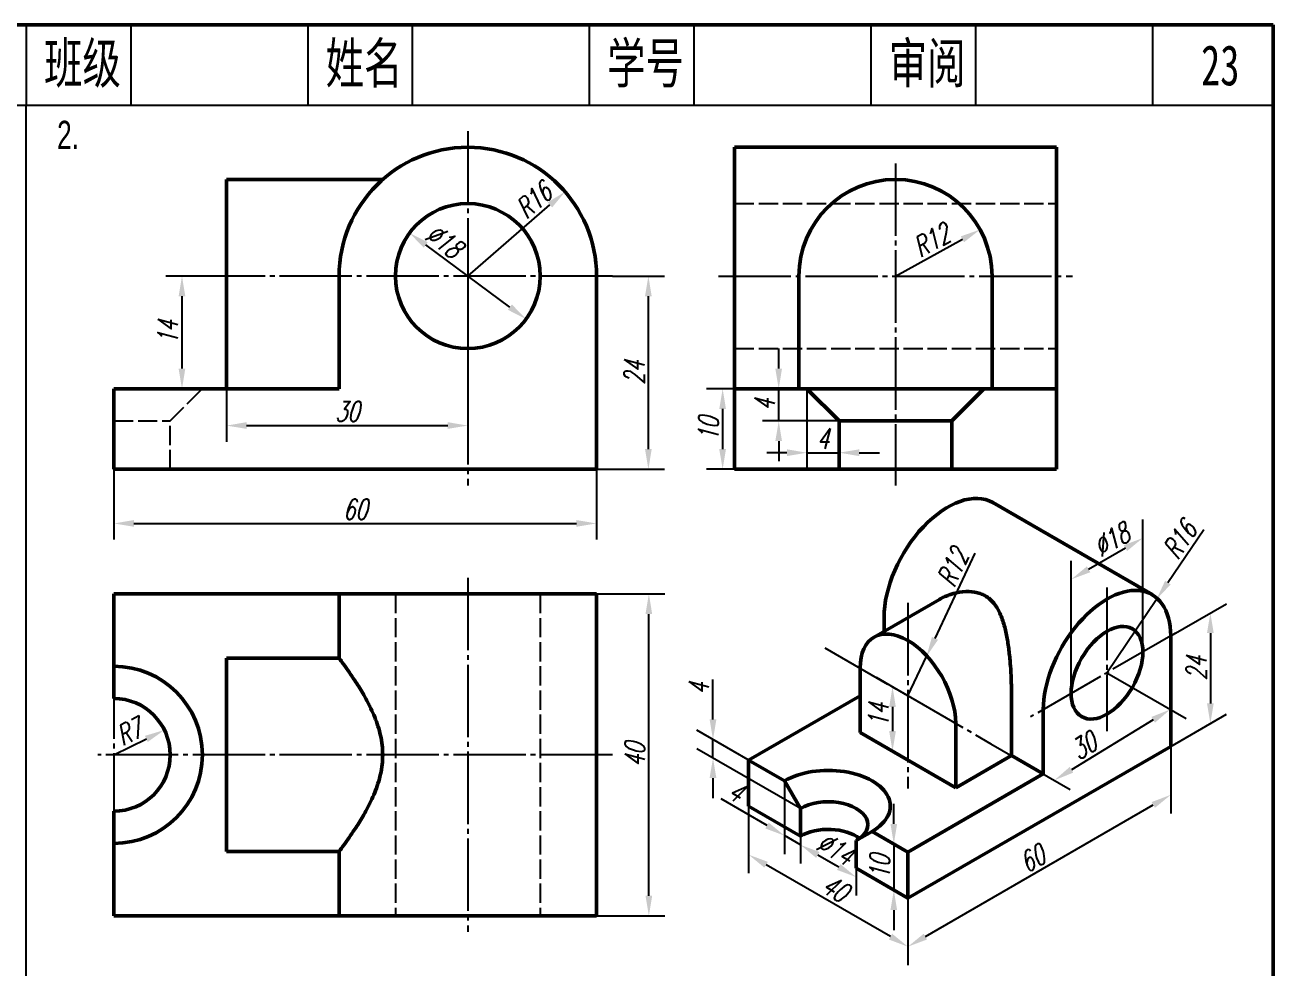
# Model space of a CAD drawing. Header units: millimetres. Extents: x 94 to 2877, y 87 to 1089.
# Drawn here: x 1010.8 to 1166, y 504.4 to 621.5 of the extents above; entities that cross this region are included whole.
import ezdxf

# ---------------------------------------------------------------- set-up
doc = ezdxf.new("R2010")
doc.units = ezdxf.units.MM
doc.header["$LTSCALE"] = 0.6
doc.header["$PDMODE"] = 33
doc.header["$PDSIZE"] = 1.5
doc.linetypes.add('myCENTER', pattern=[18, 15, -1, 1, -1])
doc.linetypes.add('myHIDDEN', pattern=[5, 4, -1])
doc.layers.get('Defpoints').update_dxf_attribs({"lineweight": 20})
for name, color, linetype, lineweight in [('中心线', 7, 'myCENTER', 25), ('尺寸', 7, 'Continuous', 25), ('标题文字', 7, 'Continuous', 25), ('答案中心线', 1, 'myCENTER', 25), ('答案尺寸', 1, 'Continuous', 25), ('答案粗实线', 1, 'Continuous', 50), ('答案虚线', 1, 'myHIDDEN', 25), ('粗实线', 7, 'Continuous', 50), ('细实线', 7, 'Continuous', 25), ('轴测图', 7, 'Continuous', 50)]:
    doc.layers.add(name, color=color, linetype=linetype, lineweight=lineweight)
doc.styles.add('尺寸文字1-2.5号', font='txt.shx', dxfattribs={"width": 0.7, "oblique": 15, "height": 2.5})
doc.styles.add('标题汉字1-5号', font='', dxfattribs={"width": 0.7, "height": 5})
doc.styles.add('标题汉字2-3.5号', font='', dxfattribs={"width": 0.7, "height": 3.5})
doc.styles.get('标题汉字1-5号').set_extended_font_data('SimSun')
doc.styles.get('标题汉字2-3.5号').set_extended_font_data('FZFangSong-Z02')
doc.dimstyles.new('尺寸25', dxfattribs={"dimtxt": 2.5, "dimasz": 2.5, "dimexe": 2, "dimexo": 0, "dimgap": 0.5, "dimtad": 1, "dimdec": 0, "dimdsep": 46, "dimtxsty": '尺寸文字1-2.5号', "dimcen": 0, "dimadec": 0, "dimazin": 0, "dimtfac": 1, "dimtdec": 0, "dimtmove": 0, "dimatfit": 3, "dimfxl": 1, "dimarcsym": 0})
doc.dimstyles.new('尺寸25$3', dxfattribs={"dimtxt": 2.5, "dimasz": 2.5, "dimexe": 1, "dimexo": 0, "dimgap": 0.5, "dimtad": 1, "dimdec": 0, "dimdsep": 46, "dimtxsty": '尺寸文字1-2.5号', "dimcen": 0, "dimadec": 0, "dimazin": 0, "dimtfac": 1, "dimtdec": 0, "dimtmove": 0, "dimatfit": 1, "dimfxl": 1, "dimarcsym": 0})
doc.dimstyles.new('尺寸25$4', dxfattribs={"dimtxt": 2.5, "dimasz": 2.5, "dimexe": 1, "dimexo": 0, "dimgap": 0.5, "dimtad": 1, "dimdec": 0, "dimdsep": 46, "dimtxsty": '尺寸文字1-2.5号', "dimcen": 0, "dimadec": 0, "dimazin": 0, "dimtfac": 1, "dimtdec": 0, "dimtmove": 0, "dimatfit": 1, "dimfxl": 1, "dimarcsym": 0})

# ---------------------------------------------------------------- blocks, each defined once
blk = doc.blocks.new('*D287')
at = {"layer": 'Defpoints', "color": 0}
for p in [(1083.88, 590.35), (1088.33, 590.35), (1081.88, 566.35)]:
    blk.add_point(p, dxfattribs=at)
at = {"layer": '答案尺寸', "color": 0, "lineweight": -2}
for p, q in [((1083.88, 590.35), (1090.33, 590.35)), ((1088.33, 568.85), (1088.33, 587.85)), ((1081.88, 566.35), (1090.33, 566.35))]:
    blk.add_line(p, q, dxfattribs=at)
at = {"layer": '答案尺寸', "color": 0}
for points in [[(1087.91, 587.85), (1088.74, 587.85), (1088.33, 590.35)], [(1087.91, 568.85), (1088.74, 568.85), (1088.33, 566.35)]]:
    blk.add_solid(points, dxfattribs=at)
at = {"layer": '答案尺寸', "color": 0, "insert": (1086.58, 578.35), "char_height": 2.5, "attachment_point": 5, "rotation": 90, "style": '尺寸文字1-2.5号'}
blk.add_mtext('24', dxfattribs=at)
blk = doc.blocks.new('*D288')
at = {"layer": 'Defpoints', "color": 0}
for p in [(1021.88, 566.35), (1081.88, 566.35), (1081.88, 559.62)]:
    blk.add_point(p, dxfattribs=at)
at = {"layer": '答案尺寸', "color": 0, "lineweight": -2}
for p, q in [((1021.88, 566.35), (1021.88, 557.62)), ((1081.88, 566.35), (1081.88, 557.62)), ((1024.38, 559.62), (1079.38, 559.62))]:
    blk.add_line(p, q, dxfattribs=at)
at = {"layer": '答案尺寸', "color": 0}
for points in [[(1024.38, 560.04), (1024.38, 559.21), (1021.88, 559.62)], [(1079.38, 560.04), (1079.38, 559.21), (1081.88, 559.62)]]:
    blk.add_solid(points, dxfattribs=at)
at = {"layer": '答案尺寸', "color": 0, "insert": (1051.88, 561.37), "char_height": 2.5, "attachment_point": 5, "style": '尺寸文字1-2.5号'}
blk.add_mtext('60', dxfattribs=at)
blk = doc.blocks.new('*D289')
at = {"layer": 'Defpoints', "color": 0}
for p in [(1077.98, 600.83), (1065.88, 590.35)]:
    blk.add_point(p, dxfattribs=at)
at = {"layer": '答案尺寸', "color": 0, "lineweight": -2}
blk.add_line((1065.88, 590.35), (1076.09, 599.19), dxfattribs=at)
at = {"layer": '答案尺寸', "color": 0}
blk.add_solid([(1075.81, 599.51), (1076.36, 598.88), (1077.98, 600.83)], dxfattribs=at)
at = {"layer": '答案尺寸', "color": 0, "insert": (1074.06, 599.76), "char_height": 2.5, "attachment_point": 5, "rotation": 40.8987, "style": '尺寸文字1-2.5号'}
blk.add_mtext('R16', dxfattribs=at)
blk = doc.blocks.new('*D290')
at = {"layer": 'Defpoints', "color": 0}
for p in [(1058.64, 595.7), (1073.12, 585.01)]:
    blk.add_point(p, dxfattribs=at)
at = {"layer": '答案尺寸', "color": 0, "lineweight": -2}
blk.add_line((1071.11, 586.49), (1060.65, 594.22), dxfattribs=at)
at = {"layer": '答案尺寸', "color": 0}
for points in [[(1060.9, 594.55), (1060.4, 593.88), (1058.64, 595.7)], [(1071.36, 586.83), (1070.86, 586.16), (1073.12, 585.01)]]:
    blk.add_solid(points, dxfattribs=at)
at = {"layer": '答案尺寸', "color": 0, "insert": (1062.91, 594.73), "char_height": 2.5, "attachment_point": 5, "rotation": 323.5591, "style": '尺寸文字1-2.5号'}
blk.add_mtext('%%c18', dxfattribs=at)
blk = doc.blocks.new('*D291')
at = {"layer": 'Defpoints', "color": 0}
for p in [(1035.88, 590.35), (1065.88, 590.35), (1065.88, 571.78)]:
    blk.add_point(p, dxfattribs=at)
at = {"layer": '答案尺寸', "color": 0, "lineweight": -2}
for p, q in [((1035.88, 590.35), (1035.88, 569.78)), ((1065.88, 590.35), (1065.88, 569.78)), ((1038.38, 571.78), (1063.38, 571.78))]:
    blk.add_line(p, q, dxfattribs=at)
at = {"layer": '答案尺寸', "color": 0}
for points in [[(1038.38, 572.2), (1038.38, 571.37), (1035.88, 571.78)], [(1063.38, 572.2), (1063.38, 571.37), (1065.88, 571.78)]]:
    blk.add_solid(points, dxfattribs=at)
at = {"layer": '答案尺寸', "color": 0, "insert": (1050.88, 573.53), "char_height": 2.5, "attachment_point": 5, "style": '尺寸文字1-2.5号'}
blk.add_mtext('30', dxfattribs=at)
blk = doc.blocks.new('*D292')
at = {"layer": 'Defpoints', "color": 0}
for p in [(1108.04, 576.35), (1112.04, 572.35), (1112.04, 568.41)]:
    blk.add_point(p, dxfattribs=at)
at = {"layer": '答案尺寸', "color": 0, "lineweight": -2}
for p, q in [((1108.04, 576.35), (1108.04, 566.41)), ((1112.04, 572.35), (1112.04, 566.41)), ((1105.54, 568.41), (1103.04, 568.41)), ((1108.04, 568.41), (1112.04, 568.41)), ((1114.54, 568.41), (1117.04, 568.41))]:
    blk.add_line(p, q, dxfattribs=at)
at = {"layer": '答案尺寸', "color": 0}
for points in [[(1105.54, 568.83), (1105.54, 567.99), (1108.04, 568.41)], [(1114.54, 568.83), (1114.54, 567.99), (1112.04, 568.41)]]:
    blk.add_solid(points, dxfattribs=at)
at = {"layer": '答案尺寸', "color": 0, "insert": (1110.04, 570.16), "char_height": 2.5, "attachment_point": 5, "style": '尺寸文字1-2.5号'}
blk.add_mtext('4', dxfattribs=at)
blk = doc.blocks.new('*D293')
at = {"layer": 'Defpoints', "color": 0}
for p in [(1104.53, 576.35), (1108.04, 576.35), (1112.04, 572.35)]:
    blk.add_point(p, dxfattribs=at)
at = {"layer": '答案尺寸', "color": 0, "lineweight": -2}
for p, q in [((1104.53, 578.85), (1104.53, 581.35)), ((1108.04, 576.35), (1102.53, 576.35)), ((1104.53, 572.35), (1104.53, 576.35)), ((1112.04, 572.35), (1102.53, 572.35)), ((1104.53, 569.85), (1104.53, 567.35))]:
    blk.add_line(p, q, dxfattribs=at)
at = {"layer": '答案尺寸', "color": 0}
for points in [[(1104.11, 578.85), (1104.94, 578.85), (1104.53, 576.35)], [(1104.11, 569.85), (1104.94, 569.85), (1104.53, 572.35)]]:
    blk.add_solid(points, dxfattribs=at)
at = {"layer": '答案尺寸', "color": 0, "insert": (1102.78, 574.35), "char_height": 2.5, "attachment_point": 5, "rotation": 90, "style": '尺寸文字1-2.5号'}
blk.add_mtext('4', dxfattribs=at)
blk = doc.blocks.new('*D294')
at = {"layer": 'Defpoints', "color": 0}
for p in [(1081.88, 550.87), (1088.39, 550.87), (1081.88, 510.87)]:
    blk.add_point(p, dxfattribs=at)
at = {"layer": '答案尺寸', "color": 0, "lineweight": -2}
for p, q in [((1081.88, 550.87), (1090.39, 550.87)), ((1088.39, 513.37), (1088.39, 548.37)), ((1081.88, 510.87), (1090.39, 510.87))]:
    blk.add_line(p, q, dxfattribs=at)
at = {"layer": '答案尺寸', "color": 0}
for points in [[(1087.97, 548.37), (1088.8, 548.37), (1088.39, 550.87)], [(1087.97, 513.37), (1088.8, 513.37), (1088.39, 510.87)]]:
    blk.add_solid(points, dxfattribs=at)
at = {"layer": '答案尺寸', "color": 0, "insert": (1086.64, 530.87), "char_height": 2.5, "attachment_point": 5, "rotation": 90, "style": '尺寸文字1-2.5号'}
blk.add_mtext('40', dxfattribs=at)
blk = doc.blocks.new('*D295')
at = {"layer": 'Defpoints', "color": 0}
for p in [(1129.56, 596.13), (1119.04, 590.35)]:
    blk.add_point(p, dxfattribs=at)
at = {"layer": '答案尺寸', "color": 0, "lineweight": -2}
blk.add_line((1119.04, 590.35), (1127.37, 594.93), dxfattribs=at)
at = {"layer": '答案尺寸', "color": 0}
blk.add_solid([(1127.17, 595.29), (1127.57, 594.56), (1129.56, 596.13)], dxfattribs=at)
at = {"layer": '答案尺寸', "color": 0, "insert": (1123.51, 594.8), "char_height": 2.5, "attachment_point": 5, "rotation": 28.7743, "style": '尺寸文字1-2.5号'}
blk.add_mtext('R12', dxfattribs=at)
blk = doc.blocks.new('*D296')
at = {"layer": 'Defpoints', "color": 0}
for p in [(1099.04, 576.35), (1097.56, 566.35), (1099.04, 566.35)]:
    blk.add_point(p, dxfattribs=at)
at = {"layer": '答案尺寸', "color": 0, "lineweight": -2}
for p, q in [((1099.04, 576.35), (1095.56, 576.35)), ((1097.56, 573.85), (1097.56, 568.85)), ((1099.04, 566.35), (1095.56, 566.35))]:
    blk.add_line(p, q, dxfattribs=at)
at = {"layer": '答案尺寸', "color": 0}
for points in [[(1097.14, 573.85), (1097.97, 573.85), (1097.56, 576.35)], [(1097.14, 568.85), (1097.97, 568.85), (1097.56, 566.35)]]:
    blk.add_solid(points, dxfattribs=at)
at = {"layer": '答案尺寸', "color": 0, "insert": (1095.81, 571.35), "char_height": 2.5, "attachment_point": 5, "rotation": 90, "style": '尺寸文字1-2.5号'}
blk.add_mtext('10', dxfattribs=at)
blk = doc.blocks.new('*D297')
at = {"layer": 'Defpoints', "color": 0}
for p in [(1033.88, 590.35), (1030.35, 576.35), (1035.88, 576.35)]:
    blk.add_point(p, dxfattribs=at)
at = {"layer": '答案尺寸', "color": 0, "lineweight": -2}
for p, q in [((1033.88, 590.35), (1028.35, 590.35)), ((1030.35, 587.85), (1030.35, 578.85)), ((1035.88, 576.35), (1028.35, 576.35))]:
    blk.add_line(p, q, dxfattribs=at)
at = {"layer": '答案尺寸', "color": 0}
for points in [[(1029.93, 587.85), (1030.76, 587.85), (1030.35, 590.35)], [(1029.93, 578.85), (1030.76, 578.85), (1030.35, 576.35)]]:
    blk.add_solid(points, dxfattribs=at)
at = {"layer": '答案尺寸', "color": 0, "insert": (1028.6, 583.35), "char_height": 2.5, "attachment_point": 5, "rotation": 90, "style": '尺寸文字1-2.5号'}
blk.add_mtext('14', dxfattribs=at)
blk = doc.blocks.new('*D298')
at = {"layer": 'Defpoints', "color": 0}
for p in [(1028.16, 533.96), (1021.88, 530.87)]:
    blk.add_point(p, dxfattribs=at)
at = {"layer": '答案尺寸', "color": 0, "lineweight": -2}
blk.add_line((1021.88, 530.87), (1025.92, 532.86), dxfattribs=at)
at = {"layer": '答案尺寸', "color": 0}
blk.add_solid([(1025.74, 533.23), (1026.1, 532.48), (1028.16, 533.96)], dxfattribs=at)
at = {"layer": '答案尺寸', "color": 0, "insert": (1023.77, 533.75), "char_height": 2.5, "attachment_point": 5, "rotation": 26.1808, "style": '尺寸文字1-2.5号'}
blk.add_mtext('R7', dxfattribs=at)
blk = doc.blocks.new('*D299')
at = {"layer": 'Defpoints', "color": 0}
for p in [(1153.26, 531.93), (1153.26, 525.9), (1120.59, 513.07)]:
    blk.add_point(p, dxfattribs=at)
at = {"layer": '尺寸', "color": 0, "lineweight": -2}
for p, q in [((1153.26, 531.93), (1153.26, 523.59)), ((1122.76, 508.29), (1151.09, 524.65)), ((1120.59, 513.07), (1120.59, 504.73))]:
    blk.add_line(p, q, dxfattribs=at)
at = {"layer": '尺寸', "color": 0}
for points in [[(1150.89, 525.01), (1151.3, 524.29), (1153.26, 525.9)], [(1122.55, 508.65), (1122.96, 507.93), (1120.59, 507.04)]]:
    blk.add_solid(points, dxfattribs=at)
at = {"layer": '尺寸', "color": 0, "insert": (1136.05, 517.98), "char_height": 2.5, "attachment_point": 5, "rotation": 30, "style": '尺寸文字1-2.5号'}
blk.add_mtext('60', dxfattribs=at)
blk = doc.blocks.new('*D300')
at = {"layer": 'Defpoints', "color": 0}
for p in [(1100.79, 524.5), (1100.79, 518.47), (1120.59, 513.07)]:
    blk.add_point(p, dxfattribs=at)
at = {"layer": '尺寸', "color": 0, "lineweight": -2}
for p, q in [((1100.79, 524.5), (1100.79, 516.16)), ((1118.43, 508.29), (1102.96, 517.22)), ((1120.59, 513.07), (1120.59, 504.73))]:
    blk.add_line(p, q, dxfattribs=at)
at = {"layer": '尺寸', "color": 0}
for points in [[(1103.17, 517.58), (1102.75, 516.86), (1100.79, 518.47)], [(1118.63, 508.65), (1118.22, 507.93), (1120.59, 507.04)]]:
    blk.add_solid(points, dxfattribs=at)
at = {"layer": '尺寸', "color": 0, "insert": (1111.57, 514.27), "char_height": 2.5, "attachment_point": 5, "rotation": 330, "style": '尺寸文字1-2.5号'}
blk.add_mtext('40', dxfattribs=at)
blk = doc.blocks.new('*D301')
at = {"layer": 'Defpoints', "color": 0}
for p in [(1120.59, 538.22), (1118.68, 531.32), (1120.59, 530.21)]:
    blk.add_point(p, dxfattribs=at)
at = {"layer": '尺寸', "color": 0, "lineweight": -2}
for p, q in [((1120.59, 538.22), (1116.68, 540.47)), ((1118.68, 536.82), (1118.68, 533.82)), ((1120.59, 530.21), (1116.68, 532.47))]:
    blk.add_line(p, q, dxfattribs=at)
at = {"layer": '尺寸', "color": 0}
for points in [[(1118.26, 536.82), (1119.09, 536.82), (1118.68, 539.32)], [(1118.26, 533.82), (1119.09, 533.82), (1118.68, 531.32)]]:
    blk.add_solid(points, dxfattribs=at)
at = {"layer": '尺寸', "color": 0, "insert": (1116.93, 535.81), "char_height": 2.5, "attachment_point": 5, "rotation": 90, "style": '尺寸文字1-2.5号'}
blk.add_mtext('14', dxfattribs=at)
blk = doc.blocks.new('*D302')
at = {"layer": 'Defpoints', "color": 0}
for p in [(1145.34, 541.07), (1130.91, 532.26), (1138.79, 527.71)]:
    blk.add_point(p, dxfattribs=at)
at = {"layer": '尺寸', "color": 0, "lineweight": -2}
for p, q in [((1145.34, 541.07), (1155.19, 535.39)), ((1151.09, 535.22), (1140.92, 529.01)), ((1130.91, 532.26), (1140.76, 526.57))]:
    blk.add_line(p, q, dxfattribs=at)
at = {"layer": '尺寸', "color": 0}
for points in [[(1150.87, 535.58), (1151.3, 534.87), (1153.22, 536.52)], [(1140.71, 529.37), (1141.14, 528.66), (1138.79, 527.71)]]:
    blk.add_solid(points, dxfattribs=at)
at = {"layer": '尺寸', "color": 0, "insert": (1142.45, 532), "char_height": 2.5, "attachment_point": 5, "rotation": 31.4254, "style": '尺寸文字1-2.5号'}
blk.add_mtext('30', dxfattribs=at)
blk = doc.blocks.new('*D303')
at = {"layer": 'Defpoints', "color": 0}
for p in [(1096.36, 532.77), (1105.25, 527.64), (1107.23, 524.21)]:
    blk.add_point(p, dxfattribs=at)
at = {"layer": '尺寸', "color": 0, "lineweight": -2}
for p, q in [((1096.36, 535.27), (1096.36, 540.25)), ((1105.25, 527.64), (1094.36, 533.93)), ((1096.36, 530.49), (1096.36, 532.77)), ((1107.23, 524.21), (1094.36, 531.64)), ((1096.36, 527.99), (1096.36, 525.49))]:
    blk.add_line(p, q, dxfattribs=at)
at = {"layer": '尺寸', "color": 0}
for points in [[(1095.94, 535.27), (1096.78, 535.27), (1096.36, 532.77)], [(1095.94, 527.99), (1096.78, 527.99), (1096.36, 530.49)]]:
    blk.add_solid(points, dxfattribs=at)
at = {"layer": '尺寸', "color": 0, "insert": (1094.61, 539.09), "char_height": 2.5, "attachment_point": 5, "rotation": 90, "style": '尺寸文字1-2.5号'}
blk.add_mtext('4', dxfattribs=at)
blk = doc.blocks.new('*D304')
at = {"layer": 'Defpoints', "color": 0}
for p in [(1153.26, 545.65), (1158.19, 534.77), (1153.26, 531.93)]:
    blk.add_point(p, dxfattribs=at)
at = {"layer": '尺寸', "color": 0, "lineweight": -2}
for p, q in [((1153.26, 545.65), (1160.19, 549.65)), ((1158.19, 545.99), (1158.19, 537.27)), ((1153.26, 531.93), (1160.19, 535.93))]:
    blk.add_line(p, q, dxfattribs=at)
at = {"layer": '尺寸', "color": 0}
for points in [[(1157.77, 545.99), (1158.61, 545.99), (1158.19, 548.49)], [(1157.77, 537.27), (1158.61, 537.27), (1158.19, 534.77)]]:
    blk.add_solid(points, dxfattribs=at)
at = {"layer": '尺寸', "color": 0, "insert": (1156.44, 541.63), "char_height": 2.5, "attachment_point": 5, "rotation": 90, "style": '尺寸文字1-2.5号'}
blk.add_mtext('24', dxfattribs=at)
blk = doc.blocks.new('*D305')
at = {"layer": 'Defpoints', "color": 0}
for p in [(1120.59, 518.78), (1118.84, 514.08), (1120.59, 513.07)]:
    blk.add_point(p, dxfattribs=at)
at = {"layer": '尺寸', "color": 0, "lineweight": -2}
for p, q in [((1118.84, 522.3), (1118.84, 524.8)), ((1120.59, 518.78), (1116.84, 520.95)), ((1118.84, 519.8), (1118.84, 514.08)), ((1120.59, 513.07), (1116.84, 515.24)), ((1118.84, 511.58), (1118.84, 509.08))]:
    blk.add_line(p, q, dxfattribs=at)
at = {"layer": '尺寸', "color": 0}
for points in [[(1118.42, 522.3), (1119.25, 522.3), (1118.84, 519.8)], [(1118.42, 511.58), (1119.25, 511.58), (1118.84, 514.08)]]:
    blk.add_solid(points, dxfattribs=at)
at = {"layer": '尺寸', "color": 0, "insert": (1117.09, 516.94), "char_height": 2.5, "attachment_point": 5, "rotation": 90, "style": '尺寸文字1-2.5号'}
blk.add_mtext('10', dxfattribs=at)
blk = doc.blocks.new('*D306')
at = {"layer": 'Defpoints', "color": 0}
for p in [(1107.23, 520.78), (1114.16, 516.78), (1114.16, 515.69)]:
    blk.add_point(p, dxfattribs=at)
at = {"layer": '尺寸', "color": 0, "lineweight": -2}
for p, q in [((1107.23, 520.78), (1107.23, 517.38)), ((1109.39, 518.44), (1111.99, 516.94)), ((1114.16, 516.78), (1114.16, 513.38))]:
    blk.add_line(p, q, dxfattribs=at)
at = {"layer": '尺寸', "color": 0}
for points in [[(1109.6, 518.8), (1109.18, 518.08), (1107.23, 519.69)], [(1112.2, 517.3), (1111.78, 516.58), (1114.16, 515.69)]]:
    blk.add_solid(points, dxfattribs=at)
at = {"layer": '尺寸', "color": 0, "insert": (1111.57, 519.21), "char_height": 2.5, "attachment_point": 5, "rotation": 330, "style": '尺寸文字1-2.5号'}
blk.add_mtext('%%c14', dxfattribs=at)
blk = doc.blocks.new('*D12')
at = {"layer": 'Defpoints', "color": 0}
for p in [(1122.89, 543.08), (1120.59, 538.22)]:
    blk.add_point(p, dxfattribs=at)
at = {"layer": '尺寸', "color": 0, "lineweight": -2}
for p, q in [((1123.96, 545.34), (1128.96, 555.92)), ((1120.59, 538.22), (1122.89, 543.08))]:
    blk.add_line(p, q, dxfattribs=at)
at = {"layer": '尺寸', "color": 0}
blk.add_solid([(1123.58, 545.52), (1124.33, 545.16), (1122.89, 543.08)], dxfattribs=at)
at = {"layer": '尺寸', "color": 0, "insert": (1126.17, 554.12), "char_height": 2.5, "attachment_point": 5, "rotation": 64.7123, "style": '尺寸文字1-2.5号'}
blk.add_mtext('R12', dxfattribs=at)
blk = doc.blocks.new('*D307')
at = {"layer": 'Defpoints', "color": 0}
for p in [(1140.89, 552.67), (1149.79, 543.65), (1140.89, 538.5)]:
    blk.add_point(p, dxfattribs=at)
at = {"layer": '尺寸', "color": 0, "lineweight": -2}
for p, q in [((1149.79, 543.65), (1149.79, 560.12)), ((1147.63, 556.56), (1143.05, 553.92)), ((1140.89, 538.5), (1140.89, 554.98))]:
    blk.add_line(p, q, dxfattribs=at)
at = {"layer": '尺寸', "color": 0}
for points in [[(1147.42, 556.92), (1147.84, 556.2), (1149.79, 557.81)], [(1142.84, 554.28), (1143.26, 553.56), (1140.89, 552.67)]]:
    blk.add_solid(points, dxfattribs=at)
at = {"layer": '尺寸', "color": 0, "insert": (1145.89, 557.58), "char_height": 2.5, "attachment_point": 5, "rotation": 30, "style": '尺寸文字1-2.5号'}
blk.add_mtext('%%c18', dxfattribs=at)
blk = doc.blocks.new('*D13')
at = {"layer": 'Defpoints', "color": 0}
for p in [(1151.5, 550.2), (1145.34, 541.07)]:
    blk.add_point(p, dxfattribs=at)
at = {"layer": '尺寸', "color": 0, "lineweight": -2}
for p, q in [((1152.9, 552.27), (1157.36, 558.87)), ((1145.34, 541.07), (1151.5, 550.2))]:
    blk.add_line(p, q, dxfattribs=at)
at = {"layer": '尺寸', "color": 0}
blk.add_solid([(1152.56, 552.5), (1153.25, 552.04), (1151.5, 550.2)], dxfattribs=at)
at = {"layer": '尺寸', "color": 0, "insert": (1154.38, 557.58), "char_height": 2.5, "attachment_point": 5, "rotation": 55.9576, "style": '尺寸文字1-2.5号'}
blk.add_mtext('R16', dxfattribs=at)

msp = doc.modelspace()

# ---------------------------------------------------------------- linework, layer by layer
at = {"layer": '中心线'}
for p, q in [((1145.34, 551.643), (1145.34, 533.827)), ((1120.591, 549.741), (1120.591, 526.69)), ((1153.875, 546.001), (1135.85, 535.594)), ((1110.271, 544.174), (1130.911, 532.257))]:
    msp.add_line(p, q, dxfattribs=at)
at = {"layer": '尺寸'}
for p, q in [((1105.247, 527.642), (1105.247, 518.526)), ((1103.082, 522.085), (1097.359, 525.39)), ((1107.227, 524.212), (1107.227, 517.383)), ((1107.227, 519.692), (1105.247, 520.835)), ((1109.392, 518.442), (1111.557, 517.192))]:
    msp.add_line(p, q, dxfattribs=at)
for points in [[(1103.29, 522.446), (1102.874, 521.724), (1105.247, 520.835)], [(1109.6, 518.803), (1109.184, 518.081), (1107.227, 519.692)]]:
    msp.add_solid(points, dxfattribs=at)
at = {"layer": '答案中心线'}
for p, q in [((1065.881, 608.354), (1065.881, 564.354)), ((1119.045, 604.354), (1119.045, 564.354)), ((1083.881, 590.354), (1033.881, 590.354)), ((1097.045, 590.354), (1141.045, 590.354)), ((1065.881, 552.873), (1065.881, 508.873)), ((1021.881, 541.873), (1021.881, 519.873)), ((1083.881, 530.873), (1019.881, 530.873))]:
    msp.add_line(p, q, dxfattribs=at)
at = {"layer": '答案粗实线', "extrusion": (0, 1, 0)}
for p, q in [((1099.045, 606.354), (1139.045, 606.354)), ((1099.045, 606.354), (1099.045, 590.354)), ((1139.045, 590.354), (1139.045, 606.354)), ((1055.298, 602.354), (1035.881, 602.354)), ((1035.881, 602.354), (1035.881, 590.354)), ((1035.881, 590.354), (1035.881, 576.354)), ((1049.881, 576.354), (1049.881, 590.354)), ((1081.881, 590.354), (1081.881, 566.354)), ((1099.045, 590.354), (1099.045, 576.354)), ((1107.045, 576.354), (1107.045, 590.354)), ((1131.045, 590.354), (1131.045, 576.354)), ((1139.045, 576.354), (1139.045, 590.354)), ((1021.881, 576.354), (1049.881, 576.354)), ((1021.881, 566.354), (1021.881, 576.354)), ((1108.045, 576.354), (1099.045, 576.354)), ((1099.045, 576.354), (1099.045, 566.354)), ((1112.045, 572.354), (1108.045, 576.354)), ((1108.045, 576.354), (1130.045, 576.354)), ((1130.045, 576.354), (1126.045, 572.354)), ((1139.045, 576.354), (1130.045, 576.354)), ((1139.045, 566.354), (1139.045, 576.354)), ((1126.045, 572.354), (1112.045, 572.354)), ((1112.045, 566.354), (1112.045, 572.354)), ((1126.045, 572.354), (1126.045, 566.354)), ((1081.881, 566.354), (1021.881, 566.354)), ((1099.045, 566.354), (1112.045, 566.354)), ((1126.045, 566.354), (1112.045, 566.354)), ((1126.045, 566.354), (1139.045, 566.354))]:
    msp.add_line(p, q, dxfattribs=at)
at = {"layer": '答案粗实线'}
for p, q in [((1049.881, 550.873), (1021.881, 550.873)), ((1021.881, 541.873), (1021.881, 550.873)), ((1081.881, 550.873), (1049.881, 550.873)), ((1049.881, 550.873), (1049.881, 542.873)), ((1081.881, 510.873), (1081.881, 550.873)), ((1021.881, 537.873), (1021.881, 541.873)), ((1049.881, 542.873), (1035.881, 542.873)), ((1035.881, 542.873), (1035.881, 518.873)), ((1021.881, 519.873), (1021.881, 523.873)), ((1021.881, 510.873), (1021.881, 519.873)), ((1035.881, 518.873), (1049.881, 518.873)), ((1049.881, 518.873), (1049.881, 510.873)), ((1021.881, 510.873), (1049.881, 510.873)), ((1049.881, 510.873), (1081.881, 510.873))]:
    msp.add_line(p, q, dxfattribs=at)
msp.add_circle((1065.881, 590.354), 9, dxfattribs=at)
for centre, radius, start, end in [((1065.881, 590.354), 16, 0, 180), ((1119.045, 590.354), 12, 0, 180), ((1021.881, 530.873), 11, 270, 90), ((1021.881, 530.873), 7, 270, 90)]:
    msp.add_arc(centre, radius, start, end, dxfattribs=at)
msp.add_open_spline([(1049.881, 518.873), (1049.881, 518.873), (1049.941, 518.952), (1050.179, 519.273), (1050.358, 519.515), (1050.809, 520.139), (1051.081, 520.522), (1051.676, 521.392), (1051.997, 521.878), (1052.643, 522.909), (1052.991, 523.495), (1053.677, 524.771), (1054.013, 525.461), (1054.602, 526.917), (1054.855, 527.684), (1055.116, 528.865), (1055.184, 529.264), (1055.275, 530.067), (1055.298, 530.47), (1055.298, 531.276), (1055.275, 531.68), (1055.184, 532.483), (1055.116, 532.882), (1054.855, 534.063), (1054.602, 534.83), (1054.013, 536.285), (1053.677, 536.976), (1052.991, 538.252), (1052.643, 538.838), (1051.997, 539.869), (1051.676, 540.355), (1051.081, 541.224), (1050.809, 541.607), (1050.358, 542.232), (1050.179, 542.473), (1049.941, 542.794), (1049.881, 542.873), (1049.881, 542.873)], degree=3, knots=[19.1355123, 19.1355123, 19.1355123, 19.1355123, 21.5020291, 21.5020291, 23.8685459, 23.8685459, 26.2350627, 26.2350627, 28.6015795, 28.6015795, 31.0189408, 31.0189408, 33.4363021, 33.4363021, 35.8536633, 35.8536633, 37.062344, 37.062344, 38.2710246, 38.2710246, 39.4797052, 39.4797052, 40.6883859, 40.6883859, 43.1057471, 43.1057471, 45.5231084, 45.5231084, 47.9404697, 47.9404697, 50.3069865, 50.3069865, 52.6735033, 52.6735033, 55.0400201, 55.0400201, 57.4065369, 57.4065369, 57.4065369, 57.4065369], dxfattribs=at)
at = {"layer": '答案虚线', "extrusion": (0, 1, 0)}
for p, q in [((1099.045, 599.354), (1139.045, 599.354)), ((1099.045, 581.354), (1139.045, 581.354)), ((1028.881, 572.354), (1032.881, 576.354)), ((1021.881, 572.354), (1028.881, 572.354)), ((1028.881, 566.354), (1028.881, 572.354))]:
    msp.add_line(p, q, dxfattribs=at)
at = {"layer": '答案虚线'}
for p, q in [((1056.881, 550.873), (1056.881, 510.873)), ((1074.881, 550.873), (1074.881, 510.873))]:
    msp.add_line(p, q, dxfattribs=at)
at = {"layer": '粗实线'}
for p, q in [((1165.981, 621.548), (855.981, 621.548)), ((1165.981, 396.548), (1165.981, 621.548))]:
    msp.add_line(p, q, dxfattribs=at)
at = {"layer": '细实线'}
for p, q in [((1010.981, 621.548), (1010.981, 611.548)), ((1023.981, 621.548), (1023.981, 611.548)), ((1045.981, 621.548), (1045.981, 611.548)), ((1058.981, 621.548), (1058.981, 611.548)), ((1080.981, 621.548), (1080.981, 611.548)), ((1093.981, 621.548), (1093.981, 611.548)), ((1115.981, 621.548), (1115.981, 611.548)), ((1128.981, 621.548), (1128.981, 611.548)), ((1150.981, 621.548), (1150.981, 611.548)), ((1165.981, 611.548), (855.981, 611.548)), ((1010.981, 396.548), (1010.981, 611.548)), ((1081.881, 566.354), (1081.881, 578.354)), ((1099.045, 566.354), (1099.045, 578.354)), ((1081.881, 566.354), (1068.271, 566.354)), ((1112.655, 566.354), (1099.045, 566.354)), ((1081.881, 550.873), (1068.271, 550.873)), ((1081.881, 538.873), (1081.881, 550.873))]:
    msp.add_line(p, q, dxfattribs=at)
at = {"layer": '轴测图', "extrusion": (0, 0.816497, 0.57735)}
for p, q in [((1131.141, 562.204), (1150.94, 550.773)), ((1124.526, 550.187), (1116.391, 545.49)), ((1117.622, 547.932), (1117.622, 546.2)), ((1153.26, 545.645), (1153.26, 531.928)), ((1114.652, 533.643), (1114.652, 541.645)), ((1133.461, 530.785), (1133.461, 538.787)), ((1114.652, 538.215), (1100.792, 530.214)), ((1137.421, 528.499), (1137.421, 536.501)), ((1126.531, 534.786), (1126.531, 526.784)), ((1126.531, 526.784), (1114.652, 533.643)), ((1153.26, 531.928), (1120.591, 513.067)), ((1133.461, 530.785), (1126.531, 526.784)), ((1137.421, 528.499), (1133.461, 530.785)), ((1105.247, 527.642), (1100.792, 530.214)), ((1100.792, 530.214), (1100.792, 524.498)), ((1107.227, 524.212), (1105.247, 527.642)), ((1120.591, 518.783), (1137.421, 528.499)), ((1100.792, 524.498), (1107.227, 520.783)), ((1107.227, 520.783), (1107.227, 524.212)), ((1116.137, 521.355), (1114.157, 520.212)), ((1120.591, 518.783), (1116.137, 521.355)), ((1114.157, 520.212), (1114.157, 516.782)), ((1120.591, 513.067), (1120.591, 518.783)), ((1114.157, 516.782), (1120.591, 513.067))]:
    msp.add_line(p, q, dxfattribs=at)
at = {"layer": '轴测图'}
for centre, major_axis, start_param, end_param in [((1125.541, 552.504), (5.6, 9.699), 0, 2.3561945), ((1145.34, 541.073), (5.6, 9.699), 5.4977871, 8.6393798), ((1120.591, 538.215), (4.2, -7.275), 0.7853982, 3.9269908), ((1110.692, 524.498), (7.7, 0), 5.4977871, 8.6393798), ((1110.692, 522.212), (4.9, 0), 5.4977871, 8.6393798), ((1110.692, 518.783), (4.9, 0), 0.6511375, 2.3561945)]:
    msp.add_ellipse(centre, major_axis=major_axis, ratio=0.5773503, start_param=start_param, end_param=end_param, dxfattribs=at)
msp.add_ellipse((1145.34, 541.073), major_axis=(3.15, 5.456), ratio=0.5773503, dxfattribs=at)
msp.add_open_spline([(1133.461, 538.787), (1133.461, 539.238), (1133.451, 539.738), (1133.41, 540.802), (1133.379, 541.366), (1133.293, 542.514), (1133.238, 543.099), (1133.102, 544.246), (1133.021, 544.809), (1132.83, 545.877), (1132.713, 546.423), (1132.42, 547.479), (1132.245, 547.988), (1131.816, 548.926), (1131.562, 549.354), (1131.106, 549.904), (1130.942, 550.072), (1130.59, 550.374), (1130.402, 550.508), (1130.003, 550.738), (1129.792, 550.835), (1129.349, 550.992), (1129.118, 551.052), (1128.404, 551.177), (1127.9, 551.187), (1126.887, 551.082), (1126.379, 550.967), (1125.408, 550.64), (1124.946, 550.429), (1124.526, 550.187)], degree=3, knots=[19.1355123, 19.1355123, 19.1355123, 19.1355123, 21.5020291, 21.5020291, 23.8685459, 23.8685459, 26.2350627, 26.2350627, 28.6015795, 28.6015795, 31.0189408, 31.0189408, 33.4363021, 33.4363021, 35.8536633, 35.8536633, 37.062344, 37.062344, 38.2710246, 38.2710246, 39.4797052, 39.4797052, 40.6883859, 40.6883859, 43.1057471, 43.1057471, 45.5231084, 45.5231084, 47.9404697, 47.9404697, 47.9404697, 47.9404697], dxfattribs=at)

# ---------------------------------------------------------------- texts
at = {"layer": '尺寸', "insert": (1099.239, 526.325), "char_height": 2.5, "attachment_point": 5, "rotation": 330, "style": '尺寸文字1-2.5号'}
msp.add_mtext('4', dxfattribs=at)
at = {"layer": '标题文字', "width": 0.7}
for s, height, style, p in [('班级', 5, '标题汉字1-5号', (1013.206, 614.313)), ('姓名', 5, '标题汉字1-5号', (1048.206, 614.313)), ('学号', 5, '标题汉字1-5号', (1083.206, 614.313)), ('审阅', 5, '标题汉字1-5号', (1118.206, 614.313)), ('23', 5, '标题汉字1-5号', (1157.037, 614.045)), ('2.', 3.5, '标题汉字2-3.5号', (1014.818, 606.142))]:
    msp.add_text(s, height=height, dxfattribs=dict(at, style=style)).set_placement(p)

# ---------------------------------------------------------------- dimensions: what is measured, and where the dimension line sits
at = {"layer": '尺寸'}
for base, p1, p2, angle, text, picture, middle, dimtype in [((1140.885, 552.667), (1149.795, 543.645), (1140.885, 538.501), 210, '%%c18', '*D307', (1146.77, 556.064), 161), ((1096.361, 532.772), (1107.227, 524.212), (1105.247, 527.642), 90, '4', '*D303', (1096.361, 539.09), 160), ((1118.678, 531.318), (1120.591, 538.215), (1120.591, 530.214), 270, '14', '*D301', (1118.678, 535.81), 161), ((1138.791, 527.708), (1145.34, 541.073), (1130.911, 532.257), 211.42538, '30', '*D302', (1143.363, 530.502), 161), ((1100.792, 518.469), (1120.591, 513.067), (1100.792, 524.498), 150, '40', '*D300', (1110.692, 512.754), 161), ((1118.835, 514.081), (1120.591, 518.783), (1120.591, 513.067), 90, '10', '*D305', (1118.835, 516.939), 160)]:
    dim = msp.add_linear_dim(base=base, p1=p1, p2=p2, angle=angle, text=text, dimstyle='尺寸25', dxfattribs=at)
    dim.commit()
    dim.dimension.update_dxf_attribs({"geometry": picture, "text_midpoint": middle, "dimtype": dimtype})
for center, mpoint, text, picture, middle in [((1145.34, 541.073), (1151.504, 550.197), 'R16', '*D13', (1155.832, 556.603)), ((1120.591, 538.215), (1122.889, 543.079), 'R12', '*D12', (1127.75, 553.369))]:
    dim = msp.add_radius_dim(center=center, mpoint=mpoint, text=text, dimstyle='尺寸25$4', dxfattribs=at)
    dim.commit()
    dim.dimension.update_dxf_attribs({"geometry": picture, "text_midpoint": middle, "dimtype": 164})
for p1, p2, distance, text, picture, middle in [((1153.26, 545.645), (1153.26, 531.928), 4.929, '24', '*D304', (1156.439, 541.633)), ((1120.591, 513.067), (1153.26, 531.928), -5.221, '60', '*D299', (1136.051, 517.984)), ((1107.227, 520.783), (1114.157, 516.782), -0.945, '%%c14', '*D306', (1111.567, 519.207))]:
    dim = msp.add_aligned_dim(p1=p1, p2=p2, distance=distance, text=text, dimstyle='尺寸25', dxfattribs=at)
    dim.commit()
    dim.dimension.update_dxf_attribs({"geometry": picture, "text_midpoint": middle})
at = {"layer": '答案尺寸'}
for center, mpoint, text, picture, middle in [((1065.881, 590.354), (1077.975, 600.83), 'R16', '*D289', (1075.209, 598.434)), ((1119.045, 590.354), (1129.563, 596.13), 'R12', '*D295', (1124.354, 593.27))]:
    dim = msp.add_radius_dim(center=center, mpoint=mpoint, text=text, dimstyle='尺寸25$4', dxfattribs=at)
    dim.commit()
    dim.dimension.update_dxf_attribs({"geometry": picture, "text_midpoint": middle, "dimtype": 164})
dim = msp.add_diameter_dim_2p(p1=(1073.121, 585.008), p2=(1058.641, 595.7), text='%%c18', dimstyle='尺寸25$3', dxfattribs=at)
dim.commit()
dim.dimension.update_dxf_attribs({"geometry": '*D290', "text_midpoint": (1061.866, 593.319), "dimtype": 163})
for base, p1, p2, text, picture, middle in [((1030.345, 576.354), (1033.881, 590.354), (1035.881, 576.354), '14', '*D297', (1028.595, 583.354)), ((1088.327, 590.354), (1081.881, 566.354), (1083.881, 590.354), '24', '*D287', (1086.577, 578.354)), ((1104.527, 576.354), (1112.045, 572.354), (1108.045, 576.354), '4', '*D293', (1102.777, 574.354)), ((1097.556, 566.354), (1099.045, 576.354), (1099.045, 566.354), '10', '*D296', (1095.806, 571.354)), ((1088.387, 550.873), (1081.881, 510.873), (1081.881, 550.873), '40', '*D294', (1086.637, 530.873))]:
    dim = msp.add_linear_dim(base=base, p1=p1, p2=p2, angle=90, text=text, dimstyle='尺寸25', dxfattribs=at)
    dim.commit()
    dim.dimension.update_dxf_attribs({"geometry": picture, "text_midpoint": middle})
for base, p1, p2, text, picture, middle in [((1065.881, 571.784), (1035.881, 590.354), (1065.881, 590.354), '30', '*D291', (1050.881, 573.534)), ((1081.881, 559.623), (1021.881, 566.354), (1081.881, 566.354), '60', '*D288', (1051.881, 561.373))]:
    dim = msp.add_linear_dim(base=base, p1=p1, p2=p2, text=text, dimstyle='尺寸25', dxfattribs=at)
    dim.commit()
    dim.dimension.update_dxf_attribs({"geometry": picture, "text_midpoint": middle})
dim = msp.add_linear_dim(base=(1112.045, 568.411), p1=(1108.045, 576.354), p2=(1112.045, 572.354), text='4', dimstyle='尺寸25', dxfattribs=at)
dim.commit()
dim.dimension.update_dxf_attribs({"geometry": '*D292', "text_midpoint": (1110.045, 568.411), "dimtype": 160})
dim = msp.add_radius_dim(center=(1021.881, 530.873), mpoint=(1028.163, 533.962), dimstyle='尺寸25$4', dxfattribs=at)
dim.commit()
dim.dimension.update_dxf_attribs({"geometry": '*D298', "text_midpoint": (1024.54, 532.181), "dimtype": 164})

doc.saveas('drawing.dxf')
